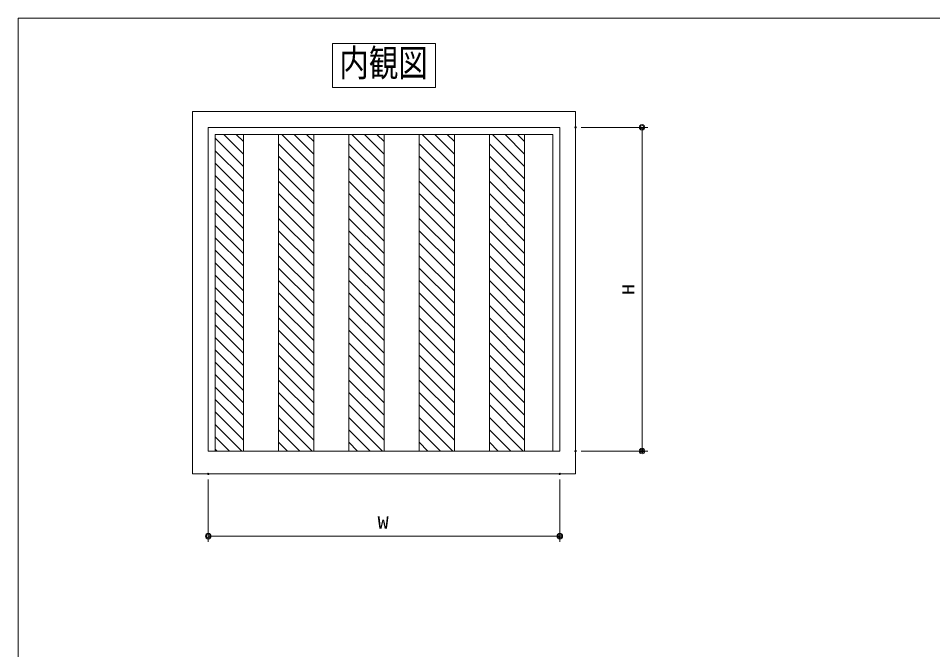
# Model space of a CAD drawing. Units: millimetres, scale not verified. Extents: x -791 to 791, y -562 to 562.
# Drawn here: x -791 to -140, y 113 to 562 of the extents above; entities that cross this region are included whole.
import ezdxf
from ezdxf.enums import TextEntityAlignment as Align

# ---------------------------------------------------------------- set-up
doc = ezdxf.new("R2010")
doc.units = ezdxf.units.MM
doc.header["$LTSCALE"] = 2
doc.header["$PDMODE"] = 32
doc.header["$PDSIZE"] = 1
for name, color, linetype, lineweight in [('0-2_USERZ', 5, 'Continuous', 9), ('0-3_F-1', 7, 'Continuous', 9), ('0-7_0', 7, 'Continuous', 9), ('0-8_DEFPOINTS', 1, 'Continuous', 9), ('1-2_TEXT', 4, 'Continuous', 9)]:
    doc.layers.add(name, color=color, linetype=linetype, lineweight=lineweight)
doc.styles.add('ＭＳ ゴシック', font='')
doc.styles.get('ＭＳ ゴシック').set_extended_font_data('MS Gothic')

# ---------------------------------------------------------------- blocks, each defined once
blk = doc.blocks.new('図枠')
at = {"layer": '0-3_F-1'}
blk.add_lwpolyline([(1581.2, 0), (0, 0), (0, 1124), (1581.2, 1124)], close=True, dxfattribs=at)
blk = doc.blocks.new('DOT1')
at = {"layer": '0-7_0'}
blk.add_line((0, 0), (-2, 0), dxfattribs=at)
for radius in [1, 0.65]:
    blk.add_circle((0, 0), radius, dxfattribs=at)

msp = doc.modelspace()

# ---------------------------------------------------------------- linework, layer by layer
at = {"layer": '0-2_USERZ', "color": 3}
for p, q in [((-390.224, 484.522), (-342.974, 484.522)), ((-346.974, 480.522), (-346.974, 258.522)), ((-390.224, 254.522), (-342.974, 254.522)), ((-655.474, 234.272), (-655.474, 189.989)), ((-405.474, 234.272), (-405.474, 189.989)), ((-651.474, 193.989), (-409.474, 193.989))]:
    msp.add_line(p, q, dxfattribs=at)
at = {"layer": '0-2_USERZ', "color": 4}
for p, q in [((-650.474, 476.717), (-630.474, 456.717)), ((-644.44, 479.522), (-630.474, 465.556)), ((-635.601, 479.522), (-630.474, 474.395)), ((-603.279, 479.522), (-580.474, 456.717)), ((-594.44, 479.522), (-580.474, 465.556)), ((-585.601, 479.522), (-580.474, 474.395)), ((-553.279, 479.522), (-530.474, 456.717)), ((-544.44, 479.522), (-530.474, 465.556)), ((-535.601, 479.522), (-530.474, 474.395)), ((-503.279, 479.522), (-480.474, 456.717)), ((-494.44, 479.522), (-480.474, 465.556)), ((-485.601, 479.522), (-480.474, 474.395)), ((-453.279, 479.522), (-430.474, 456.717)), ((-444.44, 479.522), (-430.474, 465.556)), ((-435.601, 479.522), (-430.474, 474.395)), ((-605.474, 472.879), (-580.474, 447.879)), ((-555.474, 472.879), (-530.474, 447.879)), ((-505.474, 472.879), (-480.474, 447.879)), ((-455.474, 472.879), (-430.474, 447.879)), ((-650.474, 467.879), (-630.474, 447.879)), ((-605.474, 464.04), (-580.474, 439.04)), ((-555.474, 464.04), (-530.474, 439.04)), ((-505.474, 464.04), (-480.474, 439.04)), ((-455.474, 464.04), (-430.474, 439.04)), ((-650.474, 459.04), (-630.474, 439.04)), ((-650.474, 450.201), (-630.474, 430.201)), ((-605.474, 455.201), (-580.474, 430.201)), ((-555.474, 455.201), (-530.474, 430.201)), ((-505.474, 455.201), (-480.474, 430.201)), ((-455.474, 455.201), (-430.474, 430.201)), ((-605.474, 446.362), (-580.474, 421.362)), ((-555.474, 446.362), (-530.474, 421.362)), ((-505.474, 446.362), (-480.474, 421.362)), ((-455.474, 446.362), (-430.474, 421.362)), ((-650.474, 441.362), (-630.474, 421.362)), ((-605.474, 437.523), (-580.474, 412.523)), ((-555.474, 437.523), (-530.474, 412.523)), ((-505.474, 437.523), (-480.474, 412.523)), ((-455.474, 437.523), (-430.474, 412.523)), ((-650.474, 432.523), (-630.474, 412.523)), ((-650.474, 423.684), (-630.474, 403.684)), ((-605.474, 428.684), (-580.474, 403.684)), ((-555.474, 428.684), (-530.474, 403.684)), ((-505.474, 428.684), (-480.474, 403.684)), ((-455.474, 428.684), (-430.474, 403.684)), ((-605.474, 419.846), (-580.474, 394.846)), ((-555.474, 419.846), (-530.474, 394.846)), ((-505.474, 419.846), (-480.474, 394.846)), ((-455.474, 419.846), (-430.474, 394.846)), ((-650.474, 414.846), (-630.474, 394.846)), ((-605.474, 411.007), (-580.474, 386.007)), ((-555.474, 411.007), (-530.474, 386.007)), ((-505.474, 411.007), (-480.474, 386.007)), ((-455.474, 411.007), (-430.474, 386.007)), ((-650.474, 406.007), (-630.474, 386.007)), ((-650.474, 397.168), (-630.474, 377.168)), ((-605.474, 402.168), (-580.474, 377.168)), ((-555.474, 402.168), (-530.474, 377.168)), ((-505.474, 402.168), (-480.474, 377.168)), ((-455.474, 402.168), (-430.474, 377.168)), ((-605.474, 393.329), (-580.474, 368.329)), ((-555.474, 393.329), (-530.474, 368.329)), ((-505.474, 393.329), (-480.474, 368.329)), ((-455.474, 393.329), (-430.474, 368.329)), ((-650.474, 388.329), (-630.474, 368.329)), ((-605.474, 384.49), (-580.474, 359.49)), ((-555.474, 384.49), (-530.474, 359.49)), ((-505.474, 384.49), (-480.474, 359.49)), ((-455.474, 384.49), (-430.474, 359.49)), ((-650.474, 379.49), (-630.474, 359.49)), ((-605.474, 375.651), (-580.474, 350.651)), ((-555.474, 375.651), (-530.474, 350.651)), ((-505.474, 375.651), (-480.474, 350.651)), ((-455.474, 375.651), (-430.474, 350.651)), ((-650.474, 370.651), (-630.474, 350.651)), ((-605.474, 366.813), (-580.474, 341.813)), ((-555.474, 366.813), (-530.474, 341.813)), ((-505.474, 366.813), (-480.474, 341.813)), ((-455.474, 366.813), (-430.474, 341.813)), ((-650.474, 361.813), (-630.474, 341.813)), ((-605.474, 357.974), (-580.474, 332.974)), ((-555.474, 357.974), (-530.474, 332.974)), ((-505.474, 357.974), (-480.474, 332.974)), ((-455.474, 357.974), (-430.474, 332.974)), ((-650.474, 352.974), (-630.474, 332.974)), ((-605.474, 349.135), (-580.474, 324.135)), ((-555.474, 349.135), (-530.474, 324.135)), ((-505.474, 349.135), (-480.474, 324.135)), ((-455.474, 349.135), (-430.474, 324.135)), ((-650.474, 344.135), (-630.474, 324.135)), ((-605.474, 340.296), (-580.474, 315.296)), ((-555.474, 340.296), (-530.474, 315.296)), ((-505.474, 340.296), (-480.474, 315.296)), ((-455.474, 340.296), (-430.474, 315.296)), ((-650.474, 335.296), (-630.474, 315.296)), ((-650.474, 326.457), (-630.474, 306.457)), ((-605.474, 331.457), (-580.474, 306.457)), ((-555.474, 331.457), (-530.474, 306.457)), ((-505.474, 331.457), (-480.474, 306.457)), ((-455.474, 331.457), (-430.474, 306.457)), ((-605.474, 322.618), (-580.474, 297.618)), ((-555.474, 322.618), (-530.474, 297.618)), ((-505.474, 322.618), (-480.474, 297.618)), ((-455.474, 322.618), (-430.474, 297.618)), ((-650.474, 317.618), (-630.474, 297.618)), ((-605.474, 313.78), (-580.474, 288.78)), ((-555.474, 313.78), (-530.474, 288.78)), ((-505.474, 313.78), (-480.474, 288.78)), ((-455.474, 313.78), (-430.474, 288.78)), ((-650.474, 308.78), (-630.474, 288.78)), ((-650.474, 299.941), (-630.474, 279.941)), ((-605.474, 304.941), (-580.474, 279.941)), ((-555.474, 304.941), (-530.474, 279.941)), ((-505.474, 304.941), (-480.474, 279.941)), ((-455.474, 304.941), (-430.474, 279.941)), ((-605.474, 296.102), (-580.474, 271.102)), ((-555.474, 296.102), (-530.474, 271.102)), ((-505.474, 296.102), (-480.474, 271.102)), ((-455.474, 296.102), (-430.474, 271.102)), ((-650.474, 291.102), (-630.474, 271.102)), ((-605.474, 287.263), (-580.474, 262.263)), ((-555.474, 287.263), (-530.474, 262.263)), ((-505.474, 287.263), (-480.474, 262.263)), ((-455.474, 287.263), (-430.474, 262.263)), ((-650.474, 282.263), (-630.474, 262.263)), ((-650.474, 273.424), (-631.572, 254.522)), ((-605.474, 278.424), (-581.572, 254.522)), ((-555.474, 278.424), (-531.572, 254.522)), ((-505.474, 278.424), (-481.572, 254.522)), ((-455.474, 278.424), (-431.572, 254.522)), ((-605.474, 269.585), (-590.411, 254.522)), ((-555.474, 269.585), (-540.411, 254.522)), ((-505.474, 269.585), (-490.411, 254.522)), ((-455.474, 269.585), (-440.411, 254.522)), ((-650.474, 264.585), (-640.411, 254.522)), ((-605.474, 260.747), (-599.249, 254.522)), ((-555.474, 260.747), (-549.249, 254.522)), ((-505.474, 260.747), (-499.249, 254.522)), ((-455.474, 260.747), (-449.249, 254.522)), ((-650.474, 255.747), (-649.249, 254.522))]:
    msp.add_line(p, q, dxfattribs=at)
at = {"layer": '0-2_USERZ', "color": 3}
for points in [[(-394.224, 238.272), (-666.724, 238.272), (-666.724, 495.772), (-394.224, 495.772)], [(-405.474, 254.522), (-655.474, 254.522), (-655.474, 484.522), (-405.474, 484.522)], [(-410.474, 254.522), (-650.474, 254.522), (-650.474, 479.522), (-410.474, 479.522)]]:
    msp.add_lwpolyline(points, close=True, dxfattribs=at)
at = {"layer": '0-2_USERZ', "color": 4}
for points in [[(-630.474, 479.522), (-630.474, 254.522), (-650.474, 254.522), (-650.474, 479.522)], [(-630.474, 479.522), (-630.474, 254.522), (-650.474, 254.522), (-650.474, 479.522)], [(-580.474, 479.522), (-580.474, 254.522), (-605.474, 254.522), (-605.474, 479.522)], [(-580.474, 479.522), (-580.474, 254.522), (-605.474, 254.522), (-605.474, 479.522)], [(-530.474, 479.522), (-530.474, 254.522), (-555.474, 254.522), (-555.474, 479.522)], [(-530.474, 479.522), (-530.474, 254.522), (-555.474, 254.522), (-555.474, 479.522)], [(-480.474, 479.522), (-480.474, 254.522), (-505.474, 254.522), (-505.474, 479.522)], [(-480.474, 479.522), (-480.474, 254.522), (-505.474, 254.522), (-505.474, 479.522)], [(-430.474, 479.522), (-430.474, 254.522), (-455.474, 254.522), (-455.474, 479.522)], [(-430.474, 479.522), (-430.474, 254.522), (-455.474, 254.522), (-455.474, 479.522)]]:
    msp.add_lwpolyline(points, close=True, dxfattribs=at)
at = {"layer": '0-8_DEFPOINTS'}
for p in [(-394.224, 484.522), (-394.224, 254.522), (-346.974, 254.522), (-655.474, 238.272), (-405.474, 238.272), (-405.474, 193.989)]:
    msp.add_point(p, dxfattribs=at)
at = {"layer": '1-2_TEXT'}
msp.add_lwpolyline([(-567.028, 512.895), (-493.92, 512.895), (-493.92, 544.078), (-567.028, 544.078)], close=True, dxfattribs=at)

# ---------------------------------------------------------------- block references
at = {"layer": '0-2_USERZ'}
msp.add_blockref('図枠', (-790.6, -562), dxfattribs=at)
at = {"layer": '0-2_USERZ', "xscale": 2, "yscale": 2}
for p, rotation in [((-346.974, 484.522), 90), ((-346.974, 254.522), 270), ((-655.474, 193.989), 180)]:
    msp.add_blockref('DOT1', p, dxfattribs=dict(at, rotation=rotation))
msp.add_blockref('DOT1', (-405.474, 193.989), dxfattribs=at)

# ---------------------------------------------------------------- texts
at = {"layer": '0-2_USERZ', "color": 3, "style": 'ＭＳ ゴシック', "width": 1.35}
msp.add_text('H', height=8.666, rotation=90, dxfattribs=at).set_placement((-349.809, 365.279), align=Align.BOTTOM_LEFT)
msp.add_text('W', height=8.666, dxfattribs=at).set_placement((-535.103, 196.824), align=Align.BOTTOM_LEFT)
at = {"layer": '1-2_TEXT', "style": 'ＭＳ ゴシック', "width": 0.8}
msp.add_text('内観図', height=19.24, dxfattribs=at).set_placement((-562.306, 514.925), align=Align.BOTTOM_LEFT)

doc.saveas('drawing.dxf')
